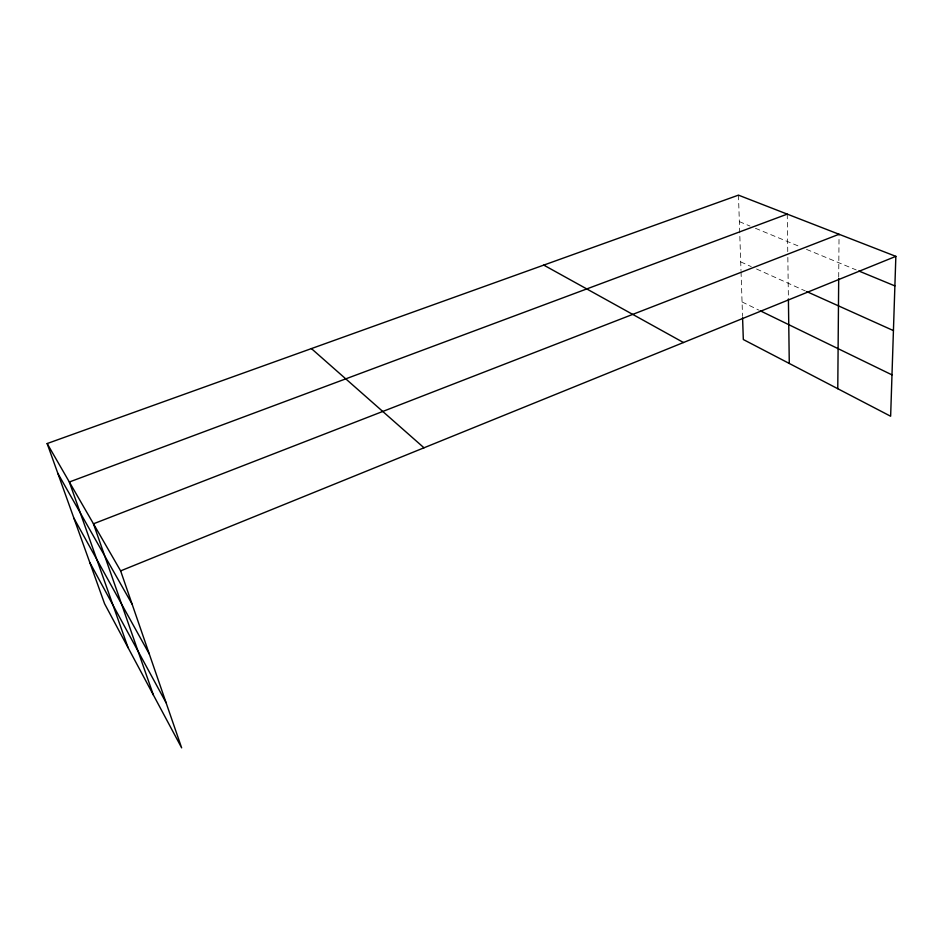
<?xml version="1.0" encoding="UTF-8"?>
<svg xmlns="http://www.w3.org/2000/svg" width="943" height="943" viewBox="0 0 943 943"><rect width="100%" height="100%" fill="white"/><g stroke="black" fill="none" stroke-linecap="round" stroke-linejoin="round"><path stroke-width="0.71" stroke-dasharray="4.71 3.54" d="M838.704 277.112L839.058 234.265M739.347 221.64L750.074 226.072M755.437 228.289L801.102 247.149M806.489 249.376L856.173 269.91M740.703 261.883L751.253 266.621M756.534 269.003L805.393 290.986M742.058 301.937L758.915 310.141M738.452 195.142L740.998 270.464M741.045 271.89L742.542 316.4M787.252 214.12L787.759 251.64M787.841 257.392L788.383 297.528"/><path stroke-width="1.41" d="M837.773 388.716L838.692 278.55M47.15 443.552L120.633 570.88L181.645 747.858L104.579 603.732L47.15 443.552L738.452 195.142L895.85 256.355L890.64 416.24L743.32 339.527L742.589 317.838M120.633 570.88L895.85 256.355M839.058 234.265L93.463 523.801L153.403 695.05M787.252 214.12L69.334 482.003L128.083 647.688M858.837 271.006L894.883 285.906M806.713 291.576L893.434 330.604M760.211 310.777L891.984 374.878M543.769 265.101L683.475 342.521M311.414 348.592L423.996 447.795M57.818 473.315L132.103 604.133M73.908 518.202L149.277 653.97M89.797 562.5L166.109 702.771M788.407 298.955L789.279 363.456"/></g></svg>
